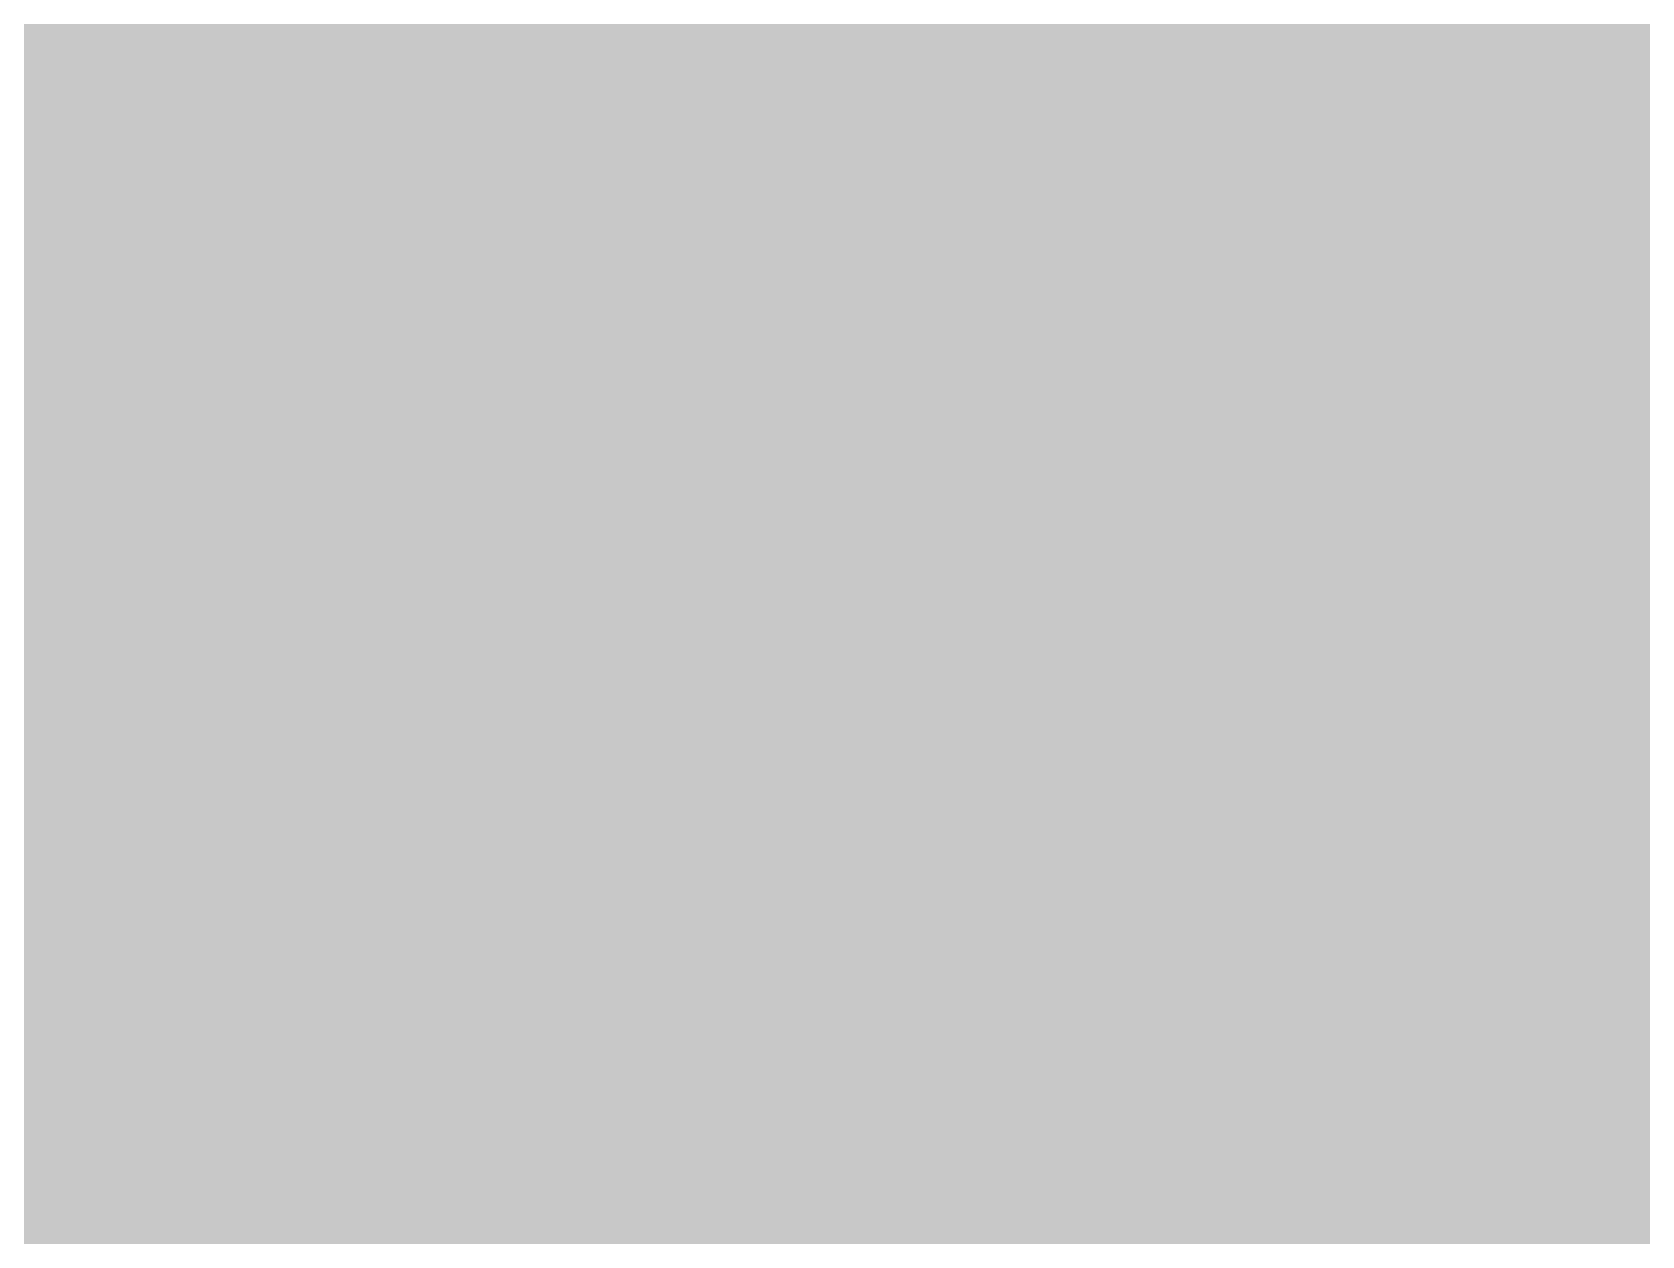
# Model space of a CAD drawing. Extents: x -72 to 72, y -47 to 50.
# Drawn here: x -47.73 to -41.71, y 5.86 to 10.36 of the extents above; entities that cross this region are included whole.
import ezdxf

# ---------------------------------------------------------------- set-up
doc = ezdxf.new("R2010")
doc.units = 0
doc.header["$MEASUREMENT"] = 0
doc.layers.get('0').update_dxf_attribs({"linetype": 'CONTINUOUS'})
for name, color, linetype in [('22-303-0_BOT', 7, 'CONTINUOUS'), ('22-303-0_DRD', 7, 'CONTINUOUS'), ('22-303-0_GND', 6, 'CONTINUOUS'), ('22-303-0_IN1', 4, 'CONTINUOUS'), ('22-303-0_IN2', 3, 'CONTINUOUS'), ('22-303-0_PWR', 5, 'CONTINUOUS'), ('22-303-0_SMB', 10, 'CONTINUOUS'), ('22-303-0_SMT', 14, 'CONTINUOUS'), ('22-303-0_SPB', 9, 'CONTINUOUS'), ('22-303-0_SPT', 12, 'CONTINUOUS'), ('22-303-0_SSB', 11, 'CONTINUOUS'), ('22-303-0_SST', 13, 'CONTINUOUS'), ('22-303-0_TOP', 8, 'CONTINUOUS'), ('THRUHOLE_TAP', 7, 'CONTINUOUS')]:
    doc.layers.add(name, color=color, linetype=linetype)

# ---------------------------------------------------------------- blocks, each defined once
blk = doc.blocks.new('RECTANGLE_4')
blk.add_solid([(0.4826, 0.4064), (0.4826, -0.4064), (-0.4826, 0.4064), (-0.4826, -0.4064)])
blk = doc.blocks.new('ROUND_48')
at = {"const_width": 0.29972}
blk.add_lwpolyline([(-0.14986, 0, 1), (0.14986, 0, 1)], format="xyb", close=True, dxfattribs=at)
blk = doc.blocks.new('RECTANGLE_56')
blk.add_solid([(0.52451, 0.29972), (0.52451, -0.29972), (-0.52451, 0.29972), (-0.52451, -0.29972)])
blk = doc.blocks.new('ROUND_81')
at = {"const_width": 0.0635}
blk.add_lwpolyline([(-0.03175, 0, 1), (0.03175, 0, 1)], format="xyb", close=True, dxfattribs=at)
blk = doc.blocks.new('ROUND_53')
at = {"const_width": 0.29972}
blk.add_lwpolyline([(-0.14986, 0, 1), (0.14986, 0, 1)], format="xyb", close=True, dxfattribs=at)
blk = doc.blocks.new('ROUND_82')
at = {"const_width": 0.50038}
blk.add_lwpolyline([(-0.25019, 0, 1), (0.25019, 0, 1)], format="xyb", close=True, dxfattribs=at)
blk = doc.blocks.new('ROUND_95')
at = {"const_width": 0.10033}
blk.add_lwpolyline([(-0.050164, 0, 1), (0.050164, 0, 1)], format="xyb", close=True, dxfattribs=at)

msp = doc.modelspace()

# ---------------------------------------------------------------- linework, layer by layer
at = {"layer": '22-303-0_BOT'}
for points, const_width in [([(-47.6504, 17.145), (-47.6504, 1.4224)], 0.254), ([(-47.4218, 17.145), (-47.4218, 4.10464)], 0.254), ([(-47.1932, 17.145), (-47.1932, 4.25196)], 0.254), ([(-46.9646, 17.145), (-46.9646, 4.28752)], 0.254), ([(-46.736, 17.145), (-46.736, 4.23164)], 0.254), ([(-46.5074, 17.145), (-46.5074, 4.04622)], 0.254), ([(-46.2788, 17.145), (-46.2788, -3.7592)], 0.254), ([(-44.704, 5.21462), (-45.09262, 5.21462), (-45.72, 5.842), (-45.72, 12.58062), (-43.69562, 14.605)], 0.381), ([(-41.19372, 14.605), (-41.91, 14.605), (-43.18, 13.335), (-44.069, 13.335), (-44.958, 12.446), (-44.958, 6.21538), (-44.704, 6.21538), (-44.18838, 6.21538), (-40.513, 2.54), (-36.83, 2.54)], 0.381), ([(-42.8498, 12.96416), (-42.8498, 5.5753)], 0.254), ([(-43.7642, 12.8397), (-43.7642, 6.4897)], 0.254), ([(-43.5356, 12.8397), (-43.5356, 6.2611)], 0.254), ([(-43.307, 12.8397), (-43.307, 6.0325)], 0.254), ([(-43.0784, 12.84986), (-43.0784, 5.8039)], 0.254), ([(-43.9928, 12.71016), (-43.9928, 6.8199)], 0.254), ([(-46.2153, 12.58062), (-46.2153, 5.842)], 0.254), ([(-44.2214, 12.48156), (-44.2214, 6.8199)], 0.254), ([(-44.4627, 12.24026), (-44.4627, 6.8199)], 0.254), ([(-44.45, 12.25296), (-44.45, 6.8199)], 0.254), ([(-42.6974, 10.795), (-42.6974, 9.3726)], 0.254), ([(-46.2153, 10.3632), (-51.31816, 10.3632)], 0.254), ([(-42.6974, 10.3632), (-44.4627, 10.3632)], 0.254), ([(-46.2153, 10.1346), (-51.59756, 10.1346)], 0.254), ([(-42.6974, 10.1346), (-44.4627, 10.1346)], 0.254), ([(-41.656, 6.21538), (-41.656, 7.62), (-41.91, 7.874), (-41.91, 10.0838)], 0.381), ([(-46.2153, 9.906), (-51.74996, 9.906)], 0.254), ([(-42.6974, 9.906), (-44.4627, 9.906)], 0.254), ([(-46.2153, 9.6774), (-51.97856, 9.6774)], 0.254), ([(-42.6974, 9.6774), (-44.4627, 9.6774)], 0.254), ([(-46.2153, 9.4488), (-52.20716, 9.4488)], 0.254), ([(-42.6974, 9.4488), (-44.4627, 9.4488)], 0.254), ([(-42.4053, 9.3726), (-42.6974, 9.3726)], 0.254), ([(-42.6212, 9.3726), (-42.6212, 5.3467)], 0.254), ([(-42.4053, 9.3726), (-42.4053, 7.874)], 0.254), ([(-46.2153, 9.2202), (-52.43576, 9.2202)], 0.254), ([(-42.4053, 9.2202), (-44.4627, 9.2202)], 0.254), ([(-46.2153, 8.9916), (-52.5526, 8.9916)], 0.254), ([(-42.4053, 8.9916), (-44.4627, 8.9916)], 0.254), ([(-46.2153, 8.763), (-52.5526, 8.763)], 0.254), ([(-42.4053, 8.763), (-44.4627, 8.763)], 0.254), ([(-46.2153, 8.5344), (-52.5526, 8.5344)], 0.254), ([(-42.4053, 8.5344), (-44.4627, 8.5344)], 0.254), ([(-46.2153, 8.3058), (-52.5526, 8.3058)], 0.254), ([(-42.4053, 8.3058), (-44.4627, 8.3058)], 0.254), ([(-46.2153, 8.0772), (-52.5526, 8.0772)], 0.254), ([(-42.4053, 8.0772), (-44.4627, 8.0772)], 0.254), ([(-46.2153, 7.8486), (-52.5526, 7.8486)], 0.254), ([(-42.4053, 7.8486), (-44.4627, 7.8486)], 0.254), ([(-42.3926, 7.76224), (-42.3926, 6.8199)], 0.254), ([(-46.2153, 7.62), (-52.5526, 7.62)], 0.254), ([(-42.33418, 7.62), (-44.4627, 7.62)], 0.254), ([(-42.25544, 7.5184), (-42.1513, 7.41426)], 0.254), ([(-42.164, 7.42696), (-42.164, 6.8199)], 0.254), ([(-42.1513, 7.41426), (-42.1513, 6.8199)], 0.254), ([(-46.2153, 7.3914), (-52.5526, 7.3914)], 0.254), ([(-42.1513, 7.3914), (-44.4627, 7.3914)], 0.254), ([(-46.2153, 7.1628), (-52.5526, 7.1628)], 0.254), ([(-42.1513, 7.1628), (-44.4627, 7.1628)], 0.254), ([(-46.2153, 6.9342), (-52.5526, 6.9342)], 0.254), ([(-42.1513, 6.9342), (-44.4627, 6.9342)], 0.254), ([(-43.87596, 6.8199), (-44.4627, 6.8199)], 0.254), ([(-43.87596, 6.8199), (-43.87596, 6.59892)], 0.254), ([(-42.48404, 6.8199), (-42.48404, 5.81914)], 0.254), ([(-42.1513, 6.8199), (-42.48404, 6.8199)], 0.254), ([(-46.2153, 6.7056), (-54.8386, 6.7056)], 0.254), ([(-42.48404, 6.7056), (-43.87596, 6.7056)], 0.254), ([(-43.83786, 6.56336), (-42.48404, 5.21208)], 0.254), ([(-46.2153, 6.477), (-54.7751, 6.477)], 0.254), ([(-42.48404, 6.477), (-43.74896, 6.477)], 0.254), ([(-39.751, 6.35), (-41.51884, 6.35), (-41.656, 6.21538)], 0.381), ([(-46.2153, 6.2484), (-54.6608, 6.2484)], 0.254), ([(-42.48404, 6.2484), (-43.52036, 6.2484)], 0.254), ([(-46.2153, 6.0198), (-54.64556, 6.0198)], 0.254), ([(-42.48404, 6.0198), (-43.29176, 6.0198)], 0.254), ([(-46.21276, 5.7912), (-54.72176, 5.7912)], 0.254), ([(-42.48404, 5.7912), (-43.06316, 5.7912)], 0.254), ([(-42.48404, 5.81914), (-42.48404, 5.61086)], 0.254)]:
    msp.add_lwpolyline(points, dxfattribs=dict(at, const_width=const_width))
at = {"layer": '22-303-0_BOT', "const_width": 0.254}
for points in [[(-42.4053, 7.874, 0.1989131), (-42.26023, 7.52377)], [(-42.4053, 7.874, 0.1989131), (-42.26023, 7.52377)], [(-43.83786, 6.56336, 0.0263735), (-43.87644, 6.59833)], [(-43.83786, 6.56336, 0.0263735), (-43.87644, 6.59833)], [(-46.2153, 5.842, 0.1989131), (-46.07023, 5.49177)], [(-46.2153, 5.842, 0.1989131), (-46.07023, 5.49177)]]:
    msp.add_lwpolyline(points, format="xyb", dxfattribs=at)
at = {"layer": '22-303-0_DRD', "const_width": 0.254}
for points in [[(-46.355, 8.89), (-47.625, 7.62)], [(-46.355, 7.62), (-47.625, 8.89)], [(-46.355, 8.89), (-47.625, 7.62)], [(-46.355, 7.62), (-47.625, 8.89)]]:
    msp.add_lwpolyline(points, dxfattribs=at)
at = {"layer": '22-303-0_IN1'}
for points, const_width in [([(-42.3164, 19.18716), (-42.3164, 9.61644)], 0.254), ([(-42.545, 19.03476), (-42.545, 9.84504)], 0.254), ([(-48.3489, 15.64894), (-38.18636, 5.4864)], 0.254), ([(-54.61, 13.97), (-53.213, 15.367), (-48.641, 15.367), (-38.354, 5.08), (-24.003, 5.08), (-22.86, 3.937), (-22.86, 2.54)], 0.2032), ([(-48.80864, 14.9606), (-38.64102, 4.79298)], 0.254), ([(-42.7736, 13.9954), (-42.7736, 10.07364)], 0.254), ([(-47.8028, 13.95476), (-47.8028, 6.5024)], 0.254), ([(-42.0878, 13.95476), (-42.0878, 9.38784)], 0.254), ([(-47.5742, 13.72616), (-47.5742, 8.40994)], 0.254), ([(-43.0022, 13.74394), (-43.0022, 10.30224)], 0.254), ([(-41.8592, 13.72362), (-41.8592, 9.15924)], 0.254), ([(-41.6306, 13.589), (-41.6306, 8.93064)], 0.254), ([(-47.3456, 13.49756), (-47.3456, 8.74268)], 0.254), ([(-47.117, 13.26896), (-47.117, 8.84682)], 0.254), ([(-46.8884, 13.04036), (-46.8884, 8.84936)], 0.254), ([(-46.6598, 12.81176), (-46.6598, 8.76046)], 0.254), ([(-46.4312, 12.58316), (-46.4312, 8.48614)], 0.254), ([(-46.2026, 12.35456), (-46.2026, 6.5024)], 0.254), ([(-45.974, 12.12596), (-45.974, 6.5024)], 0.254), ([(-45.7454, 11.89736), (-45.7454, 6.5024)], 0.254), ([(-45.5168, 11.66876), (-45.5168, 6.5024)], 0.254), ([(-45.2882, 11.44016), (-45.2882, 6.5024)], 0.254), ([(-45.0596, 11.21156), (-45.0596, 6.5024)], 0.254), ([(-44.831, 10.98296), (-44.831, 6.5024)], 0.254), ([(-44.6024, 10.75436), (-44.6024, 6.5024)], 0.254), ([(-44.3738, 10.52576), (-44.3738, 6.5024)], 0.254), ([(-44.31284, 10.4648), (-51.19116, 10.4648)], 0.254), ([(-35.9664, 10.4648), (-43.16476, 10.4648)], 0.254), ([(-44.1452, 10.29716), (-44.1452, 6.5024)], 0.254), ([(-44.08424, 10.2362), (-51.54422, 10.2362)], 0.254), ([(-35.9664, 10.2362), (-42.93616, 10.2362)], 0.254), ([(-43.9166, 10.06856), (-43.9166, 6.5024)], 0.254), ([(-43.85564, 10.0076), (-53.9242, 10.0076)], 0.254), ([(-35.9664, 10.0076), (-42.70756, 10.0076)], 0.254), ([(-43.688, 9.83996), (-43.688, 6.5024)], 0.254), ([(-43.62704, 9.779), (-53.87848, 9.779)], 0.254), ([(-35.9664, 9.779), (-42.47896, 9.779)], 0.254), ([(-43.4594, 9.61136), (-43.4594, 6.5024)], 0.254), ([(-43.39844, 9.5504), (-53.9242, 9.5504)], 0.254), ([(-35.9664, 9.5504), (-42.25036, 9.5504)], 0.254), ([(-43.2308, 9.38276), (-43.2308, 6.5024)], 0.254), ([(-43.16984, 9.3218), (-54.08676, 9.3218)], 0.254), ([(-37.31514, 9.3218), (-42.02176, 9.3218)], 0.254), ([(-43.0022, 9.15416), (-43.0022, 6.5024)], 0.254), ([(-42.94124, 9.0932), (-63.44412, 9.0932)], 0.254), ([(-37.58946, 9.0932), (-41.79316, 9.0932)], 0.254), ([(-42.7736, 8.92556), (-42.7736, 6.5024)], 0.254), ([(-42.71264, 8.8646), (-63.2714, 8.8646)], 0.254), ([(-42.545, 8.69696), (-42.545, 6.5024)], 0.254), ([(-47.4599, 8.636), (-48.4251, 8.636)], 0.254), ([(-42.48404, 8.636), (-46.5201, 8.636)], 0.254), ([(-42.3164, 8.46836), (-42.3164, 6.4897)], 0.254), ([(-47.5742, 8.4074), (-48.3108, 8.4074)], 0.254), ([(-42.25544, 8.4074), (-46.4058, 8.4074)], 0.254), ([(-42.0878, 8.23976), (-42.0878, 6.33984)], 0.254), ([(-47.58944, 8.1788), (-48.29556, 8.1788)], 0.254), ([(-42.02684, 8.1788), (-46.39056, 8.1788)], 0.254), ([(-47.5742, 8.10006), (-47.5742, 6.5024)], 0.254), ([(-46.4312, 8.02386), (-46.4312, 6.5024)], 0.254), ([(-41.8592, 8.01116), (-41.8592, 6.11124)], 0.254), ([(-47.5107, 7.9502), (-48.37176, 7.9502)], 0.254), ([(-41.79824, 7.9502), (-46.46676, 7.9502)], 0.254), ([(-47.3456, 7.76478), (-47.3456, 6.5024)], 0.254), ([(-41.6306, 7.78256), (-41.6306, 5.88264)], 0.254), ([(-47.27448, 7.7216), (-48.61052, 7.7216)], 0.254), ([(-41.56964, 7.7216), (-46.70552, 7.7216)], 0.254), ([(-46.6598, 7.747), (-46.6598, 6.5024)], 0.254), ([(-47.117, 7.66318), (-47.117, 6.5024)], 0.254), ([(-46.8884, 7.6581), (-46.8884, 6.5024)], 0.254), ([(-41.34104, 7.493), (-62.73292, 7.493)], 0.254), ([(-41.11244, 7.2644), (-62.70498, 7.2644)], 0.254), ([(-40.88384, 7.0358), (-62.69482, 7.0358)], 0.254), ([(-40.65524, 6.8072), (-62.6999, 6.8072)], 0.254), ([(-40.42664, 6.5786), (-54.88178, 6.5786)], 0.254), ([(-42.418, 6.5024), (-54.79796, 6.5024)], 0.254), ([(-42.1259, 6.37794), (-39.71036, 3.9624)], 0.254), ([(-40.19804, 6.35), (-42.09796, 6.35)], 0.254), ([(-39.96944, 6.1214), (-41.86936, 6.1214)], 0.254), ([(-55.245, 6.096), (-42.418, 6.096), (-39.878, 3.556), (-27.686, 3.556)], 0.2032), ([(-39.74084, 5.8928), (-41.64076, 5.8928)], 0.254)]:
    msp.add_lwpolyline(points, dxfattribs=dict(at, const_width=const_width))
at = {"layer": '22-303-0_IN1', "const_width": 0.254}
for points in [[(-46.99, 8.85952, 0.4142136), (-47.59452, 8.255)], [(-46.38548, 8.255, 0.4142136), (-46.99, 8.85952)], [(-47.59452, 8.255, 0.4142136), (-46.99, 7.65048)], [(-46.99, 7.65048, 0.4142136), (-46.38548, 8.255)], [(-42.13098, 6.38302, 0.1989124), (-42.418, 6.50191)]]:
    msp.add_lwpolyline(points, format="xyb", dxfattribs=at)
at = {"layer": '22-303-0_IN2'}
for points, const_width in [([(-22.733, 6.604), (-22.733, 7.239), (-25.781, 10.287), (-47.879, 10.287), (-52.07, 6.096), (-52.07, 4.572)], 0.2032), ([(-47.71136, 9.8806), (-51.6636, 5.92836)], 0.254), ([(-34.1122, 9.8806), (-47.71136, 9.8806)], 0.254), ([(-47.6504, 9.8806), (-47.6504, 7.02564)], 0.254), ([(-47.4218, 9.8806), (-47.4218, 7.25424)], 0.254), ([(-47.1932, 9.8806), (-47.1932, 7.48284)], 0.254), ([(-46.9646, 9.8806), (-46.9646, 7.71144)], 0.254), ([(-46.736, 9.8806), (-46.736, 7.94004)], 0.254), ([(-46.5074, 9.8806), (-46.5074, 8.16864)], 0.254), ([(-46.2788, 9.8806), (-46.2788, 8.27786)], 0.254), ([(-46.0502, 9.8806), (-46.0502, 8.2804)], 0.254), ([(-45.8216, 9.8806), (-45.8216, 8.2804)], 0.254), ([(-45.593, 9.8806), (-45.593, 8.2804)], 0.254), ([(-45.3644, 9.8806), (-45.3644, 8.2804)], 0.254), ([(-45.1358, 9.8806), (-45.1358, 8.2804)], 0.254), ([(-44.9072, 9.8806), (-44.9072, 8.2804)], 0.254), ([(-44.6786, 9.8806), (-44.6786, 8.2804)], 0.254), ([(-44.45, 9.8806), (-44.45, 8.2804)], 0.254), ([(-44.2214, 9.8806), (-44.2214, 8.2804)], 0.254), ([(-43.9928, 9.8806), (-43.9928, 8.2804)], 0.254), ([(-43.7642, 9.8806), (-43.7642, 8.2804)], 0.254), ([(-43.5356, 9.8806), (-43.5356, 8.2804)], 0.254), ([(-43.307, 9.8806), (-43.307, 8.2804)], 0.254), ([(-43.0784, 9.8806), (-43.0784, 8.2804)], 0.254), ([(-42.8498, 9.8806), (-42.8498, 8.2804)], 0.254), ([(-42.6212, 9.8806), (-42.6212, 8.2804)], 0.254), ([(-42.3926, 9.8806), (-42.3926, 8.2804)], 0.254), ([(-42.164, 9.8806), (-42.164, 8.2804)], 0.254), ([(-41.9354, 9.8806), (-41.9354, 8.2804)], 0.254), ([(-41.7068, 9.8806), (-41.7068, 8.2804)], 0.254), ([(-34.22904, 9.6774), (-47.91456, 9.6774)], 0.254), ([(-34.25698, 9.4488), (-48.14316, 9.4488)], 0.254), ([(-37.48024, 9.2202), (-48.37176, 9.2202)], 0.254), ([(-37.6428, 8.9916), (-48.60036, 8.9916)], 0.254), ([(-37.68852, 8.763), (-48.82896, 8.763)], 0.254), ([(-37.6428, 8.5344), (-49.05756, 8.5344)], 0.254), ([(-37.50564, 8.3058), (-49.28616, 8.3058)], 0.254), ([(-37.53104, 8.2804), (-46.228, 8.2804)], 0.254), ([(-46.51502, 8.16102), (-47.90694, 6.7691)], 0.254), ([(-46.59884, 8.0772), (-49.51476, 8.0772)], 0.254), ([(-46.82744, 7.8486), (-49.74336, 7.8486)], 0.254), ([(31.75, -4.826), (31.242, -4.318), (26.924, -4.318), (26.035, -5.207), (13.589, -5.207), (13.208, -4.826), (-3.175, -4.826), (-9.144, 1.143), (-45.466, 1.143), (-47.625, 3.302), (-47.625, 6.477), (-46.228, 7.874), (-37.084, 7.874)], 0.2032), ([(-47.05604, 7.62), (-49.97196, 7.62)], 0.254), ([(-46.06036, 7.4676), (-47.2186, 6.30936)], 0.254), ([(-37.53104, 7.4676), (-46.06036, 7.4676)], 0.254), ([(-46.0502, 7.4676), (-46.0502, 3.06324)], 0.254), ([(-45.8216, 7.4676), (-45.8216, 2.83464)], 0.254), ([(-45.593, 7.4676), (-45.593, 2.60604)], 0.254), ([(-45.3644, 7.4676), (-45.3644, 2.37744)], 0.254), ([(-45.1358, 7.4676), (-45.1358, 2.14884)], 0.254), ([(-44.9072, 7.4676), (-44.9072, 1.9304)], 0.254), ([(-44.6786, 7.4676), (-44.6786, 1.9304)], 0.254), ([(-44.45, 7.4676), (-44.45, 1.9304)], 0.254), ([(-44.2214, 7.4676), (-44.2214, 1.9304)], 0.254), ([(-43.9928, 7.4676), (-43.9928, 1.9304)], 0.254), ([(-43.7642, 7.4676), (-43.7642, 1.9304)], 0.254), ([(-43.5356, 7.4676), (-43.5356, 1.9304)], 0.254), ([(-43.307, 7.4676), (-43.307, 1.9304)], 0.254), ([(-43.0784, 7.4676), (-43.0784, 1.9304)], 0.254), ([(-42.8498, 7.4676), (-42.8498, 1.9304)], 0.254), ([(-42.6212, 7.4676), (-42.6212, 1.9304)], 0.254), ([(-42.3926, 7.4676), (-42.3926, 1.9304)], 0.254), ([(-42.164, 7.4676), (-42.164, 1.9304)], 0.254), ([(-41.9354, 7.4676), (-41.9354, 2.98704)], 0.254), ([(-41.7068, 7.4676), (-41.7068, 3.11658)], 0.254), ([(-47.28464, 7.3914), (-50.20056, 7.3914)], 0.254), ([(-37.44722, 7.3914), (-46.13656, 7.3914)], 0.254), ([(-46.2788, 7.24916), (-46.2788, 3.29184)], 0.254), ([(-47.51324, 7.1628), (-50.42916, 7.1628)], 0.254), ([(-29.45384, 7.1628), (-46.36516, 7.1628)], 0.254), ([(-46.5074, 7.02056), (-46.5074, 4.04622)], 0.254), ([(-47.74184, 6.9342), (-50.65776, 6.9342)], 0.254), ([(-29.22524, 6.9342), (-46.59376, 6.9342)], 0.254), ([(-46.736, 6.79196), (-46.736, 4.23164)], 0.254), ([(-28.99664, 6.7056), (-46.82236, 6.7056)], 0.254), ([(-46.9646, 6.56336), (-46.9646, 4.28752)], 0.254), ([(-28.76804, 6.477), (-47.05096, 6.477)], 0.254), ([(-47.1932, 6.33476), (-47.1932, 4.25196)], 0.254), ([(-47.2186, 6.30936), (-47.2186, 4.2418)], 0.254), ([(-28.53944, 6.2484), (-47.2186, 6.2484)], 0.254), ([(-28.31084, 6.0198), (-47.2186, 6.0198)], 0.254), ([(-28.08224, 5.7912), (-47.2186, 5.7912)], 0.254)]:
    msp.add_lwpolyline(points, dxfattribs=dict(at, const_width=const_width))
at = {"layer": '22-303-0_IN2', "const_width": 0.254}
msp.add_lwpolyline([(-46.228, 8.2804, 0.1989124), (-46.51537, 8.16137)], format="xyb", dxfattribs=at)
msp.add_lwpolyline([(-46.228, 8.2804, 0.1989124), (-46.51537, 8.16137)], format="xyb", dxfattribs=at)
at = {"layer": '22-303-0_SSB', "const_width": 0.1524}
for points in [[(-42.7355, 9.3345), (-42.7355, 12.2555), (-41.0972, 12.2555), (-41.0972, 9.3345), (-42.7355, 9.3345)], [(-44.7294, 4.46532), (-44.7802, 4.46532), (-44.7802, 4.51358), (-44.7802, 6.91388), (-44.7802, 6.96468), (-44.7294, 6.96468)], [(-41.6306, 6.96468), (-44.7294, 6.96468)], [(-46.69282, 6.4008), (-46.69282, 6.16458)], [(-44.7294, 6.01472), (-44.7294, 6.41604)], [(-46.69282, 6.28142), (-45.67682, 6.28142), (-45.847, 6.16458)]]:
    msp.add_lwpolyline(points, dxfattribs=at)
msp.add_lwpolyline([(-44.7294, 6.96468, 0.4142136), (-44.7802, 6.91388)], format="xyb", dxfattribs=at)
at = {"layer": '22-303-0_SST', "const_width": 0.1524}
for points in [[(-49.11852, 17.12468), (-46.96968, 17.12468), (-46.96968, 8.27532), (-52.35956, 8.27532), (-52.35956, 8.92556), (-47.41926, 8.92556), (-48.0187, 9.525), (-48.0187, 15.875)], [(-47.41926, 8.92556), (-47.41926, 16.47444)], [(-46.43882, 8.79094), (-46.08322, 8.79094), (-45.96384, 8.96112), (-45.96384, 9.12876), (-46.08322, 9.29894), (-46.43882, 9.29894), (-46.43882, 8.28294)], [(-45.53966, 8.79094), (-45.18406, 8.79094), (-45.12564, 8.62076), (-45.12564, 8.45312), (-45.18406, 8.28294), (-45.53966, 8.28294), (-45.60062, 8.45312), (-45.60062, 8.62076), (-45.36186, 9.29894)], [(-44.76242, 8.45312), (-44.70146, 8.28294), (-44.34586, 8.28294), (-44.28744, 8.45312), (-44.28744, 8.79094), (-44.40682, 8.96112), (-44.76242, 8.96112), (-44.76242, 9.29894), (-44.28744, 9.29894)], [(-46.14164, 8.79094), (-45.96384, 8.28294)], [(-47.8155, 7.8105), (-47.8155, 4.8895), (-46.1772, 4.8895), (-46.1772, 7.8105), (-47.8155, 7.8105)], [(-45.27042, 6.98754), (-45.27042, 7.34314), (-45.10024, 7.40156), (-44.93006, 7.40156), (-44.76242, 7.34314), (-44.76242, 6.98754), (-44.93006, 6.92912), (-45.10024, 6.92912), (-45.77842, 7.16534)], [(-45.27042, 6.14934), (-45.27042, 6.50494), (-45.10024, 6.56336), (-44.93006, 6.56336), (-44.76242, 6.50494), (-44.76242, 6.14934), (-44.93006, 6.09092), (-45.10024, 6.09092), (-45.77842, 6.32714)]]:
    msp.add_lwpolyline(points, dxfattribs=at)
at = {"layer": '22-303-0_TOP'}
for points, const_width in [([(-32.385, 6.2738), (-36.4998, 6.2738), (-37.973, 7.747), (-37.973, 10.033), (-54.229, 10.033), (-54.483, 9.779)], 0.3048), ([(-38.4302, 9.5758), (-53.91404, 9.5758)], 0.254), ([(-47.6504, 9.5758), (-47.6504, 9.5504)], 0.254), ([(-47.4218, 9.5758), (-47.4218, 9.5504)], 0.254), ([(-47.1932, 9.5758), (-47.1932, 9.5504)], 0.254), ([(-46.9646, 9.5758), (-46.9646, 9.5504)], 0.254), ([(-46.736, 9.5758), (-46.736, 9.5504)], 0.254), ([(-46.5074, 9.5758), (-46.5074, 9.5504)], 0.254), ([(-46.2788, 9.5758), (-46.2788, 9.5504)], 0.254), ([(-46.0502, 9.5758), (-46.0502, 9.5504)], 0.254), ([(-45.8216, 9.5758), (-45.8216, 9.5504)], 0.254), ([(-45.593, 9.5758), (-45.593, 9.53008)], 0.254), ([(-45.3644, 9.5758), (-45.3644, 9.36244)], 0.254), ([(-45.1358, 9.5758), (-45.1358, 9.13384)], 0.254), ([(-44.9072, 9.5758), (-44.9072, 8.90524)], 0.254), ([(-44.6786, 9.5758), (-44.6786, 8.67664)], 0.254), ([(-44.45, 9.5758), (-44.45, 8.44804)], 0.254), ([(-44.2214, 9.5758), (-44.2214, 8.21944)], 0.254), ([(-43.9928, 9.5758), (-43.9928, 7.99084)], 0.254), ([(-43.7642, 9.5758), (-43.7642, 7.76224)], 0.254), ([(-43.5356, 9.5758), (-43.5356, 7.53364)], 0.254), ([(-43.307, 9.5758), (-43.307, 7.30504)], 0.254), ([(-43.0784, 9.5758), (-43.0784, 7.07644)], 0.254), ([(-42.8498, 9.5758), (-42.8498, 6.84784)], 0.254), ([(-42.6212, 9.5758), (-42.6212, 6.61924)], 0.254), ([(-42.3926, 9.5758), (-42.3926, 6.39064)], 0.254), ([(-42.164, 9.5758), (-42.164, 6.16204)], 0.254), ([(-41.9354, 9.5758), (-41.9354, 5.93344)], 0.254), ([(-41.7068, 9.5758), (-41.7068, 5.70484)], 0.254), ([(-45.72, 9.5504), (-47.625, 9.5504)], 0.254), ([(-38.4302, 9.4488), (-45.45076, 9.4488)], 0.254), ([(-45.4279, 9.42594), (-41.36136, 5.3594)], 0.254), ([(-38.4302, 9.2202), (-45.22216, 9.2202)], 0.254), ([(-48.895, 5.6388), (-48.7172, 5.6388), (-48.006, 6.35), (-48.006, 8.763), (-47.625, 9.144), (-45.72, 9.144), (-41.529, 4.953), (-31.623, 4.953), (-28.067, 1.397), (-23.114, 1.397), (-21.209, -0.508), (-15.748, -0.508), (-15.494, -0.254), (-15.494, 3.556), (-15.748, 3.81), (-19.939, 3.81), (-20.3962, 4.2672), (-20.3962, 5.0038)], 0.2032), ([(-38.4302, 8.9916), (-44.99356, 8.9916)], 0.254), ([(-47.45736, 8.7376), (-47.5996, 8.59536)], 0.254), ([(-45.88764, 8.7376), (-47.45736, 8.7376)], 0.254), ([(-47.4218, 8.7376), (-47.4218, 7.7724)], 0.254), ([(-47.1932, 8.7376), (-47.1932, 7.7724)], 0.254), ([(-46.9646, 8.7376), (-46.9646, 7.7724)], 0.254), ([(-46.736, 8.7376), (-46.736, 7.7724)], 0.254), ([(-46.5074, 8.7376), (-46.5074, 7.7724)], 0.254), ([(-46.2788, 8.7376), (-46.2788, 7.7724)], 0.254), ([(-46.0502, 8.7376), (-46.0502, 0.62484)], 0.254), ([(-45.88764, 8.7376), (-41.8465, 4.69646)], 0.254), ([(-38.4302, 8.763), (-44.76496, 8.763)], 0.254), ([(-45.8216, 8.67156), (-45.8216, 3.3274)], 0.254), ([(-47.5996, 8.59536), (-47.5996, 7.7724)], 0.254), ([(-45.68444, 8.5344), (-47.5996, 8.5344)], 0.254), ([(-38.4302, 8.5344), (-44.53636, 8.5344)], 0.254), ([(-45.593, 8.44296), (-45.593, 3.3274)], 0.254), ([(-45.45584, 8.3058), (-47.5996, 8.3058)], 0.254), ([(-46.99, 8.255), (-46.99, 7.0612)], 0.381), ([(-46.99, 8.255), (-46.99, 7.0612)], 0.381), ([(-38.4302, 8.3058), (-44.30776, 8.3058)], 0.254), ([(-45.3644, 8.21436), (-45.3644, 3.3274)], 0.254), ([(-45.22724, 8.0772), (-47.5996, 8.0772)], 0.254), ([(-38.4302, 8.0772), (-44.07916, 8.0772)], 0.254), ([(-45.1358, 7.98576), (-45.1358, 3.3274)], 0.254), ([(-44.99864, 7.8486), (-47.5996, 7.8486)], 0.254), ([(-38.4302, 7.8486), (-43.85056, 7.8486)], 0.254), ([(-46.2026, 7.7724), (-47.5996, 7.7724)], 0.254), ([(-46.99, 7.7724), (-46.99, 7.0612)], 0.254), ([(-46.2026, 7.7724), (-46.2026, 6.35)], 0.254), ([(-44.9072, 7.75716), (-44.9072, 3.3274)], 0.254), ([(-44.77004, 7.62), (-46.2026, 7.62)], 0.254), ([(-38.41242, 7.62), (-43.62196, 7.62)], 0.254), ([(-44.6786, 7.52856), (-44.6786, 3.3274)], 0.254), ([(-44.54144, 7.3914), (-46.2026, 7.3914)], 0.254), ([(-38.26256, 7.3914), (-43.39336, 7.3914)], 0.254), ([(-44.45, 7.29996), (-44.45, 3.3274)], 0.254), ([(-44.31284, 7.1628), (-46.2026, 7.1628)], 0.254), ([(-38.03396, 7.1628), (-43.16476, 7.1628)], 0.254), ([(-46.2026, 7.0612), (-46.99, 7.0612)], 0.254), ([(-44.2214, 7.07136), (-44.2214, 2.32664)], 0.254), ([(-44.08424, 6.9342), (-46.2026, 6.9342)], 0.254), ([(-37.80536, 6.9342), (-42.93616, 6.9342)], 0.254), ([(-43.9928, 6.84276), (-43.9928, 2.55524)], 0.254), ([(-43.85564, 6.7056), (-46.2026, 6.7056)], 0.254), ([(-37.57676, 6.7056), (-42.70756, 6.7056)], 0.254), ([(-43.7642, 6.61416), (-43.7642, 2.78384)], 0.254), ([(-43.62704, 6.477), (-46.2026, 6.477)], 0.254), ([(-37.34816, 6.477), (-42.47896, 6.477)], 0.254), ([(-43.5356, 6.38556), (-43.5356, 3.01244)], 0.254), ([(-46.2026, 6.35), (-47.5996, 6.35)], 0.254), ([(-46.2026, 6.35), (-46.2026, 4.9276)], 0.254), ([(-43.39844, 6.2484), (-46.2026, 6.2484)], 0.254), ([(-37.11956, 6.2484), (-42.25036, 6.2484)], 0.254), ([(-43.307, 6.15696), (-43.307, 3.24104)], 0.254), ([(-43.16984, 6.0198), (-46.2026, 6.0198)], 0.254), ([(-36.89096, 6.0198), (-42.02176, 6.0198)], 0.254), ([(-47.7774, 6.00456), (-48.1076, 5.67436)], 0.254), ([(-47.7774, 6.00456), (-47.7774, 4.9276)], 0.254), ([(-43.0784, 5.92836), (-43.0784, 3.46964)], 0.254), ([(-47.7774, 5.7912), (-47.99076, 5.7912)], 0.254), ([(-42.94124, 5.7912), (-46.2026, 5.7912)], 0.254), ([(-33.1724, 5.7912), (-41.79316, 5.7912)], 0.254)]:
    msp.add_lwpolyline(points, dxfattribs=dict(at, const_width=const_width))
at = {"layer": '22-303-0_TOP', "const_width": 0.254}
for points in [[(-47.625, 9.5504, 0.1989124), (-47.91237, 9.43137)], [(-47.625, 9.5504, 0.1989124), (-47.91237, 9.43137)], [(-45.43298, 9.43102, 0.1989124), (-45.72, 9.54991)]]:
    msp.add_lwpolyline(points, format="xyb", dxfattribs=at)

# ---------------------------------------------------------------- block references
at = {"layer": '22-303-0_BOT'}
for name, p in [('RECTANGLE_4', (-41.91, 10.0838)), ('ROUND_48', (-46.99, 8.255)), ('RECTANGLE_56', (-44.704, 6.21538)), ('RECTANGLE_56', (-41.656, 6.21538))]:
    msp.add_blockref(name, p, dxfattribs=at)
at = {"layer": '22-303-0_GND'}
msp.add_blockref('ROUND_81', (-46.99, 8.255), dxfattribs=at)
at = {"layer": '22-303-0_IN1'}
msp.add_blockref('ROUND_53', (-46.99, 8.255), dxfattribs=at)
at = {"layer": '22-303-0_IN2'}
msp.add_blockref('ROUND_53', (-46.99, 8.255), dxfattribs=at)
at = {"layer": '22-303-0_PWR'}
msp.add_blockref('ROUND_82', (-46.99, 8.255), dxfattribs=at)
at = {"layer": '22-303-0_SMB'}
for name, p in [('RECTANGLE_4', (-41.91, 10.0838)), ('RECTANGLE_56', (-44.704, 6.21538)), ('RECTANGLE_56', (-41.656, 6.21538))]:
    msp.add_blockref(name, p, dxfattribs=at)
at = {"layer": '22-303-0_SMT'}
for p in [(-46.99, 7.0612), (-46.99, 5.6388)]:
    msp.add_blockref('RECTANGLE_4', p, dxfattribs=at)
at = {"layer": '22-303-0_SPB'}
for name, p in [('RECTANGLE_4', (-41.91, 10.0838)), ('RECTANGLE_56', (-44.704, 6.21538)), ('RECTANGLE_56', (-41.656, 6.21538))]:
    msp.add_blockref(name, p, dxfattribs=at)
at = {"layer": '22-303-0_SPT'}
for p in [(-46.99, 7.0612), (-46.99, 5.6388)]:
    msp.add_blockref('RECTANGLE_4', p, dxfattribs=at)
at = {"layer": '22-303-0_TOP'}
for name, p in [('ROUND_48', (-46.99, 8.255)), ('RECTANGLE_4', (-46.99, 7.0612)), ('RECTANGLE_4', (-46.99, 5.6388))]:
    msp.add_blockref(name, p, dxfattribs=at)
at = {"layer": 'THRUHOLE_TAP'}
msp.add_blockref('ROUND_95', (-46.99, 8.255), dxfattribs=at)

doc.saveas('drawing.dxf')
